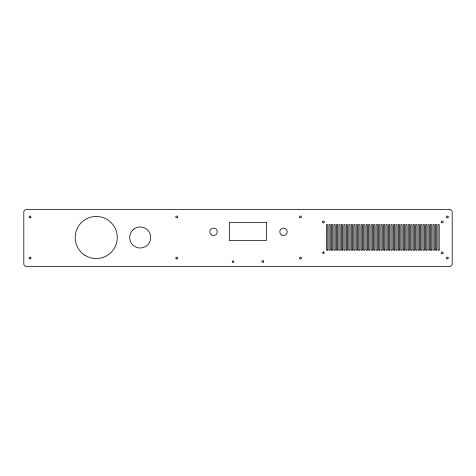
<?xml version="1.0" encoding="UTF-8"?>
<svg xmlns="http://www.w3.org/2000/svg" width="476" height="476" viewBox="0 0 476 476"><rect width="100%" height="100%" fill="white"/><g stroke="black" fill="none" stroke-linecap="round" stroke-linejoin="round"><path stroke-width="0.71" d="M323.591 251.941C320.158 253.482 326.381 254.41 323.561 251.935M233.05 262.454C229.89 260.348 236.292 260.545 232.966 262.449M263.686 261.526L263.68 261.669A0.928 0.928 0 0 1 262.258 262.306A0.928 0.928 0 0 1 262.258 260.747A0.928 0.928 0 0 1 263.68 261.378L263.686 261.526M30.922 258.063L30.875 258.349A0.928 0.928 0 0 1 29.363 258.742A0.928 0.928 0 0 1 29.619 257.207A0.928 0.928 0 0 1 30.922 258.063M448.166 217.092L448.077 217.371A0.928 0.928 0 0 1 446.524 217.538A0.928 0.928 0 0 1 447.006 216.056A0.928 0.928 0 0 1 448.166 217.092M30.797 217.407L30.619 217.633A0.928 0.928 0 0 1 29.113 217.246A0.928 0.928 0 0 1 30.077 216.027A0.928 0.928 0 0 1 30.797 217.407M133.815 229.123L132.977 229.837A10.526 10.526 0 0 0 136.802 247.466A10.526 10.526 0 0 0 150.577 235.81A10.526 10.526 0 0 0 133.815 229.123M177.256 217.699L177.001 217.835A0.928 0.928 0 0 1 175.787 216.854A0.928 0.928 0 0 1 177.173 216.146A0.928 0.928 0 0 1 177.256 217.699M449.725 209.523L26.275 209.523A2.785 2.785 0 0 0 23.8 211.999L23.8 264.001A2.785 2.785 0 0 0 26.275 266.477L449.725 266.477A2.791 2.791 0 0 0 452.2 264.001L452.2 211.999A2.785 2.785 0 0 0 449.725 209.523M266.477 222.524L229.331 222.524L229.331 240.475L266.477 240.475L266.477 222.524M448.16 257.927L448.136 257.784A0.928 0.928 0 0 0 446.637 257.355A0.928 0.928 0 0 0 446.857 258.896A0.928 0.928 0 0 0 448.178 258.069L448.16 257.927M439.199 249.763L439.199 224.999A0.619 0.619 0 0 0 438.58 224.38A0.619 0.619 0 0 0 437.962 224.999L437.962 249.763A0.619 0.619 0 0 0 438.58 250.382A0.619 0.619 0 0 0 439.199 249.763M436.724 249.763L436.724 224.999A0.619 0.619 0 0 0 436.105 224.38A0.619 0.619 0 0 0 435.486 224.999L435.486 249.763A0.619 0.619 0 0 0 436.105 250.382A0.619 0.619 0 0 0 436.724 249.763M434.249 249.763L434.249 224.999A0.619 0.619 0 0 0 433.63 224.38A0.619 0.619 0 0 0 433.011 224.999L433.011 249.763A0.619 0.619 0 0 0 433.63 250.382A0.619 0.619 0 0 0 434.249 249.763M431.768 249.763L431.768 224.999A0.619 0.619 0 0 0 431.149 224.38A0.619 0.619 0 0 0 430.53 224.999L430.53 249.763A0.619 0.619 0 0 0 431.149 250.382A0.619 0.619 0 0 0 431.768 249.763M429.292 249.763L429.292 224.999A0.619 0.619 0 0 0 428.674 224.38A0.619 0.619 0 0 0 428.055 224.999L428.055 249.763A0.619 0.619 0 0 0 428.674 250.382A0.619 0.619 0 0 0 429.292 249.763M426.817 249.763L426.817 224.999A0.619 0.619 0 0 0 426.198 224.38A0.619 0.619 0 0 0 425.58 224.999L425.58 249.763A0.619 0.619 0 0 0 426.198 250.382A0.619 0.619 0 0 0 426.817 249.763M424.342 249.763L424.342 224.999A0.619 0.619 0 0 0 423.723 224.38A0.619 0.619 0 0 0 423.104 224.999L423.104 249.763A0.619 0.619 0 0 0 423.723 250.382A0.619 0.619 0 0 0 424.342 249.763M421.867 249.763L421.867 224.999A0.619 0.619 0 0 0 421.248 224.38A0.619 0.619 0 0 0 420.629 224.999L420.629 249.763A0.619 0.619 0 0 0 421.248 250.382A0.619 0.619 0 0 0 421.867 249.763M419.392 249.763L419.392 224.999A0.619 0.619 0 0 0 418.773 224.38A0.619 0.619 0 0 0 418.148 224.999L418.148 249.763A0.619 0.619 0 0 0 418.773 250.382A0.619 0.619 0 0 0 419.392 249.763M416.911 249.763L416.911 224.999A0.619 0.619 0 0 0 416.292 224.38A0.619 0.619 0 0 0 415.673 224.999L415.673 249.763A0.619 0.619 0 0 0 416.292 250.382A0.619 0.619 0 0 0 416.911 249.763M414.435 249.763L414.435 224.999A0.619 0.619 0 0 0 413.817 224.38A0.619 0.619 0 0 0 413.198 224.999L413.198 249.763A0.619 0.619 0 0 0 413.817 250.382A0.619 0.619 0 0 0 414.435 249.763M411.96 249.763L411.96 224.999A0.619 0.619 0 0 0 411.341 224.38A0.619 0.619 0 0 0 410.723 224.999L410.723 249.763A0.619 0.619 0 0 0 411.341 250.382A0.619 0.619 0 0 0 411.96 249.763M409.485 249.763L409.485 224.999A0.619 0.619 0 0 0 408.866 224.38A0.619 0.619 0 0 0 408.247 224.999L408.247 249.763A0.619 0.619 0 0 0 408.866 250.382A0.619 0.619 0 0 0 409.485 249.763M407.01 249.763L407.01 224.999A0.619 0.619 0 0 0 406.391 224.38A0.619 0.619 0 0 0 405.772 224.999L405.772 249.763A0.619 0.619 0 0 0 406.391 250.382A0.619 0.619 0 0 0 407.01 249.763M404.529 249.763L404.529 224.999A0.619 0.619 0 0 0 403.91 224.38A0.619 0.619 0 0 0 403.291 224.999L403.291 249.763A0.619 0.619 0 0 0 403.91 250.382A0.619 0.619 0 0 0 404.529 249.763M402.053 249.763L402.053 224.999A0.619 0.619 0 0 0 401.435 224.38A0.619 0.619 0 0 0 400.816 224.999L400.816 249.763A0.619 0.619 0 0 0 401.435 250.382A0.619 0.619 0 0 0 402.053 249.763M399.578 249.763L399.578 224.999A0.619 0.619 0 0 0 398.959 224.38A0.619 0.619 0 0 0 398.341 224.999L398.341 249.763A0.619 0.619 0 0 0 398.959 250.382A0.619 0.619 0 0 0 399.578 249.763M397.103 249.763L397.103 224.999A0.619 0.619 0 0 0 396.484 224.38A0.619 0.619 0 0 0 395.865 224.999L395.865 249.763A0.619 0.619 0 0 0 396.484 250.382A0.619 0.619 0 0 0 397.103 249.763M394.628 249.763L394.628 224.999A0.619 0.619 0 0 0 394.009 224.38A0.619 0.619 0 0 0 393.39 224.999L393.39 249.763A0.619 0.619 0 0 0 394.009 250.382A0.619 0.619 0 0 0 394.628 249.763M392.153 249.763L392.153 224.999A0.619 0.619 0 0 0 391.528 224.38A0.619 0.619 0 0 0 390.909 224.999L390.909 249.763A0.619 0.619 0 0 0 391.528 250.382A0.619 0.619 0 0 0 392.153 249.763M389.671 249.763L389.671 224.999A0.619 0.619 0 0 0 389.053 224.38A0.619 0.619 0 0 0 388.434 224.999L388.434 249.763A0.619 0.619 0 0 0 389.053 250.382A0.619 0.619 0 0 0 389.671 249.763M387.196 249.763L387.196 224.999A0.619 0.619 0 0 0 386.577 224.38A0.619 0.619 0 0 0 385.959 224.999L385.959 249.763A0.619 0.619 0 0 0 386.577 250.382A0.619 0.619 0 0 0 387.196 249.763M384.721 249.763L384.721 224.999A0.619 0.619 0 0 0 384.102 224.38A0.619 0.619 0 0 0 383.483 224.999L383.483 249.763A0.619 0.619 0 0 0 384.102 250.382A0.619 0.619 0 0 0 384.721 249.763M382.246 249.763L382.246 224.999A0.619 0.619 0 0 0 381.627 224.38A0.619 0.619 0 0 0 381.008 224.999L381.008 249.763A0.619 0.619 0 0 0 381.627 250.382A0.619 0.619 0 0 0 382.246 249.763M379.771 249.763L379.771 224.999A0.619 0.619 0 0 0 379.152 224.38A0.619 0.619 0 0 0 378.527 224.999L378.527 249.763A0.619 0.619 0 0 0 379.152 250.382A0.619 0.619 0 0 0 379.771 249.763M377.289 249.763L377.289 224.999A0.619 0.619 0 0 0 376.671 224.38A0.619 0.619 0 0 0 376.052 224.999L376.052 249.763A0.619 0.619 0 0 0 376.671 250.382A0.619 0.619 0 0 0 377.289 249.763M374.814 249.763L374.814 224.999A0.619 0.619 0 0 0 374.195 224.38A0.619 0.619 0 0 0 373.577 224.999L373.577 249.763A0.619 0.619 0 0 0 374.195 250.382A0.619 0.619 0 0 0 374.814 249.763M372.339 249.763L372.339 224.999A0.619 0.619 0 0 0 371.72 224.38A0.619 0.619 0 0 0 371.101 224.999L371.101 249.763A0.619 0.619 0 0 0 371.72 250.382A0.619 0.619 0 0 0 372.339 249.763M369.864 249.763L369.864 224.999A0.619 0.619 0 0 0 369.245 224.38A0.619 0.619 0 0 0 368.626 224.999L368.626 249.763A0.619 0.619 0 0 0 369.245 250.382A0.619 0.619 0 0 0 369.864 249.763M367.389 249.763L367.389 224.999A0.619 0.619 0 0 0 366.77 224.38A0.619 0.619 0 0 0 366.151 224.999L366.151 249.763A0.619 0.619 0 0 0 366.77 250.382A0.619 0.619 0 0 0 367.389 249.763M364.908 249.763L364.908 224.999A0.619 0.619 0 0 0 364.289 224.38A0.619 0.619 0 0 0 363.67 224.999L363.67 249.763A0.619 0.619 0 0 0 364.289 250.382A0.619 0.619 0 0 0 364.908 249.763M362.432 249.763L362.432 224.999A0.619 0.619 0 0 0 361.814 224.38A0.619 0.619 0 0 0 361.195 224.999L361.195 249.763A0.619 0.619 0 0 0 361.814 250.382A0.619 0.619 0 0 0 362.432 249.763M359.957 249.763L359.957 224.999A0.619 0.619 0 0 0 359.338 224.38A0.619 0.619 0 0 0 358.72 224.999L358.72 249.763A0.619 0.619 0 0 0 359.338 250.382A0.619 0.619 0 0 0 359.957 249.763M357.482 249.763L357.482 224.999A0.619 0.619 0 0 0 356.863 224.38A0.619 0.619 0 0 0 356.244 224.999L356.244 249.763A0.619 0.619 0 0 0 356.863 250.382A0.619 0.619 0 0 0 357.482 249.763M355.007 249.763L355.007 224.999A0.619 0.619 0 0 0 354.388 224.38A0.619 0.619 0 0 0 353.769 224.999L353.769 249.763A0.619 0.619 0 0 0 354.388 250.382A0.619 0.619 0 0 0 355.007 249.763M352.532 249.763L352.532 224.999A0.619 0.619 0 0 0 351.913 224.38A0.619 0.619 0 0 0 351.288 224.999L351.288 249.763A0.619 0.619 0 0 0 351.913 250.382A0.619 0.619 0 0 0 352.532 249.763M350.05 249.763L350.05 224.999A0.619 0.619 0 0 0 349.432 224.38A0.619 0.619 0 0 0 348.813 224.999L348.813 249.763A0.619 0.619 0 0 0 349.432 250.382A0.619 0.619 0 0 0 350.05 249.763M347.575 249.763L347.575 224.999A0.619 0.619 0 0 0 346.956 224.38A0.619 0.619 0 0 0 346.338 224.999L346.338 249.763A0.619 0.619 0 0 0 346.956 250.382A0.619 0.619 0 0 0 347.575 249.763M345.1 249.763L345.1 224.999A0.619 0.619 0 0 0 344.481 224.38A0.619 0.619 0 0 0 343.862 224.999L343.862 249.763A0.619 0.619 0 0 0 344.481 250.382A0.619 0.619 0 0 0 345.1 249.763M342.625 249.763L342.625 224.999A0.619 0.619 0 0 0 342.006 224.38A0.619 0.619 0 0 0 341.387 224.999L341.387 249.763A0.619 0.619 0 0 0 342.006 250.382A0.619 0.619 0 0 0 342.625 249.763M340.15 249.763L340.15 224.999A0.619 0.619 0 0 0 339.531 224.38A0.619 0.619 0 0 0 338.912 224.999L338.912 249.763A0.619 0.619 0 0 0 339.531 250.382A0.619 0.619 0 0 0 340.15 249.763M337.668 249.763L337.668 224.999A0.619 0.619 0 0 0 337.05 224.38A0.619 0.619 0 0 0 336.431 224.999L336.431 249.763A0.619 0.619 0 0 0 337.05 250.382A0.619 0.619 0 0 0 337.668 249.763M335.193 249.763L335.193 224.999A0.619 0.619 0 0 0 334.574 224.38A0.619 0.619 0 0 0 333.956 224.999L333.956 249.763A0.619 0.619 0 0 0 334.574 250.382A0.619 0.619 0 0 0 335.193 249.763M332.718 249.763L332.718 224.999A0.619 0.619 0 0 0 332.099 224.38A0.619 0.619 0 0 0 331.48 224.999L331.48 249.763A0.619 0.619 0 0 0 332.099 250.382A0.619 0.619 0 0 0 332.718 249.763M330.243 249.763L330.243 224.999A0.619 0.619 0 0 0 329.624 224.38A0.619 0.619 0 0 0 329.005 224.999L329.005 249.763A0.619 0.619 0 0 0 329.624 250.382A0.619 0.619 0 0 0 330.243 249.763M327.768 249.763L327.768 224.999A0.619 0.619 0 0 0 327.149 224.38A0.619 0.619 0 0 0 326.53 224.999L326.53 249.763A0.619 0.619 0 0 0 327.149 250.382A0.619 0.619 0 0 0 327.768 249.763M441.829 253.66A0.928 0.928 0 0 0 443.221 252.857A0.928 0.928 0 0 0 441.829 252.054A0.928 0.928 0 0 0 441.829 253.66M322.966 222.708A0.928 0.928 0 0 0 324.358 221.905A0.928 0.928 0 0 0 322.966 221.096A0.928 0.928 0 0 0 322.966 222.708M84.954 255.279A21.051 21.051 0 0 0 117.263 238.381A21.051 21.051 0 0 0 86.477 218.853A21.051 21.051 0 0 0 84.954 255.279M281.643 235.025A3.713 3.713 0 0 0 287.218 231.806A3.713 3.713 0 0 0 281.643 228.593A3.713 3.713 0 0 0 281.643 235.025M211.689 235.025A3.713 3.713 0 0 0 217.258 231.806A3.713 3.713 0 0 0 211.689 228.593A3.713 3.713 0 0 0 211.689 235.025M441.829 222.708A0.928 0.928 0 0 0 443.221 221.905A0.928 0.928 0 0 0 441.829 221.096A0.928 0.928 0 0 0 441.829 222.708M176.215 258.843A0.928 0.928 0 0 0 177.637 258.093A0.928 0.928 0 0 0 176.281 257.236A0.928 0.928 0 0 0 176.215 258.843M300.035 217.734A0.928 0.928 0 0 0 301.457 216.985A0.928 0.928 0 0 0 300.094 216.128A0.928 0.928 0 0 0 300.035 217.734M300.023 258.837A0.928 0.928 0 0 0 301.457 258.105A0.928 0.928 0 0 0 300.106 257.23A0.928 0.928 0 0 0 300.023 258.837"/></g></svg>
